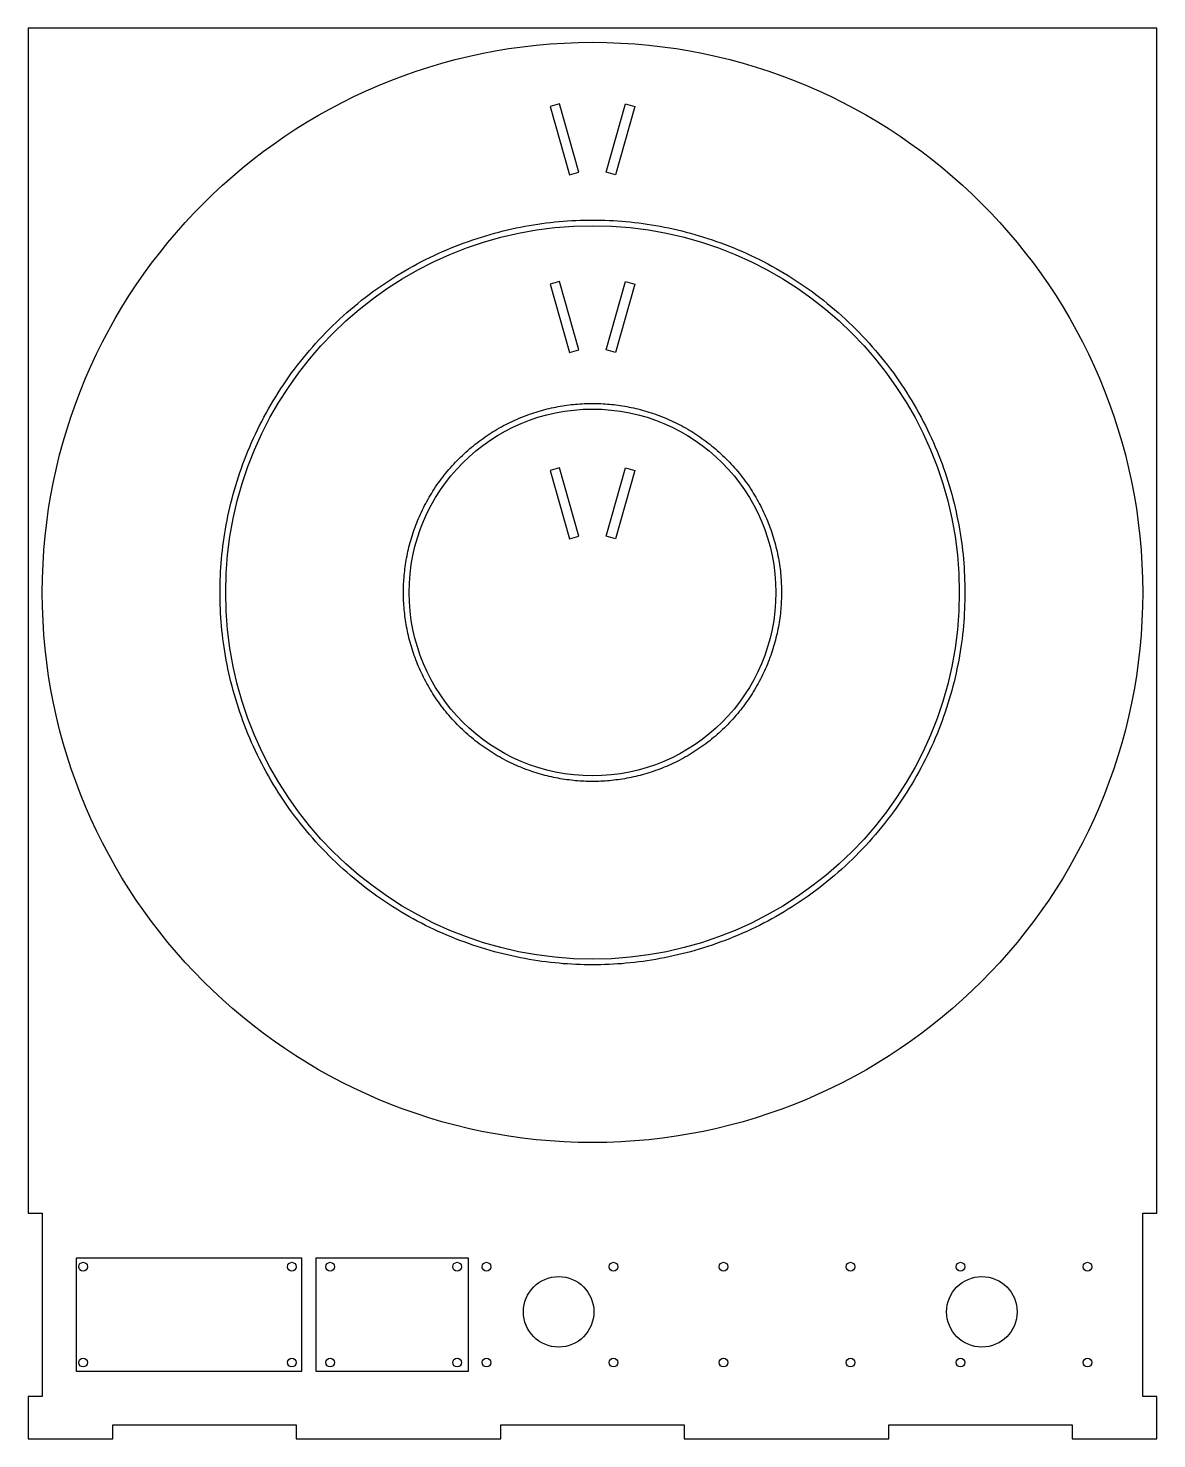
# Model space of a CAD drawing. Header units: millimetres. Extents: x -200 to 200, y -300 to 200.
import ezdxf

# ---------------------------------------------------------------- set-up
doc = ezdxf.new("R2010")
doc.units = ezdxf.units.MM
doc.header["$MEASUREMENT"] = 0
doc.layers.add('Default', color=18, linetype='Continuous', true_color=0x000000)

msp = doc.modelspace()

# ---------------------------------------------------------------- linework, layer by layer
at = {"layer": 'Default'}
for points in [[(200, -220), (200, 200), (-200, 200), (-200, -220)], [(-200, -220), (-195, -220), (-195, -285), (-200, -285)], [(200, -285), (195, -285), (195, -220), (200, -220)], [(-200, -285), (-200, -300), (-170, -300)], [(170, -300), (200, -300), (200, -285)], [(-170, -300), (-170, -295), (-105, -295), (-105, -300)], [(-32.5, -300), (-32.5, -295), (32.5, -295), (32.5, -300)], [(105, -300), (105, -295), (170, -295), (170, -300)], [(-105, -300), (-32.5, -300)], [(32.5, -300), (105, -300)]]:
    msp.add_lwpolyline(points, dxfattribs=at)
for points in [[(-15, 172.23), (-8.16, 148.06), (-4.86, 149), (-11.7, 173.17)], [(15, 172.23), (8.16, 148.06), (4.86, 149), (11.7, 173.17)], [(-15, 109.23), (-8.16, 85.06), (-4.86, 86), (-11.7, 110.17)], [(15, 109.23), (8.16, 85.06), (4.86, 86), (11.7, 110.17)], [(-15, 43.23), (-8.16, 19.06), (-4.86, 20), (-11.7, 44.17)], [(15, 43.23), (8.16, 19.06), (4.86, 20), (11.7, 44.17)], [(-183, -276), (-103, -276), (-103, -236), (-183, -236)], [(-98, -276), (-44, -276), (-44, -236), (-98, -236)]]:
    msp.add_lwpolyline(points, close=True, dxfattribs=at)
for centre, radius in [((0, 0), 195), ((0, 0), 130), ((0, 0), 65), ((-180.55, -239), 1.55), ((-106.55, -239), 1.55), ((-93, -239), 1.55), ((-48, -239), 1.55), ((-37.55, -239), 1.55), ((7.45, -239), 1.55), ((46.45, -239), 1.55), ((91.45, -239), 1.55), ((130.45, -239), 1.55), ((175.45, -239), 1.55), ((-12, -255), 12.5), ((138, -255), 12.5), ((-180.55, -273), 1.55), ((-106.55, -273), 1.55), ((-93, -273), 1.55), ((-48, -273), 1.55), ((-37.55, -273), 1.55), ((7.45, -273), 1.55), ((46.45, -273), 1.55), ((91.45, -273), 1.55), ((130.45, -273), 1.55), ((175.45, -273), 1.55)]:
    msp.add_circle(centre, radius, dxfattribs=at)
for points, knots in [([(132, 0), (132, 132), (0, 132), (-132, 132), (-132, 0), (-132, -132), (0, -132), (132, -132), (132, 0)], [0, 0, 0, 204.203522, 204.203522, 408.407045, 408.407045, 612.610567, 612.610567, 816.81409, 816.81409, 816.81409]), ([(67, 0), (67, 67), (0, 67), (-67, 67), (-67, 0), (-67, -67), (0, -67), (67, -67), (67, 0)], [0, 0, 0, 102.101761, 102.101761, 204.203522, 204.203522, 306.305284, 306.305284, 408.407045, 408.407045, 408.407045])]:
    msp.add_rational_spline(points, [1, 0.707106781187, 1, 0.707106781187, 1, 0.707106781187, 1, 0.707106781187, 1], degree=2, knots=knots, dxfattribs=at)

doc.saveas('drawing.dxf')
